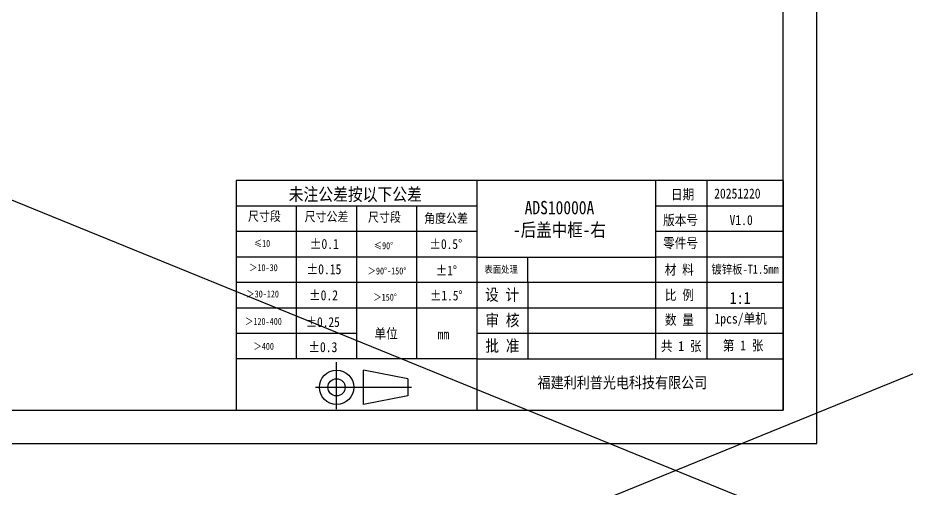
# Model space of a CAD drawing. Header units: millimetres. Extents: x -177 to 18421, y -5017 to 3255.
# Drawn here: x 7320 to 7986, y -3317 to -2964 of the extents above; entities that cross this region are included whole.
import ezdxf

# ---------------------------------------------------------------- set-up
doc = ezdxf.new("R2010")
doc.units = ezdxf.units.MM
doc.header["$LTSCALE"] = 46.255
doc.layers.get('0').update_dxf_attribs({"linetype": 'CONTINUOUS'})
doc.styles.get("Standard").update_dxf_attribs({"font": 'txt', "width": 0.85})

msp = doc.modelspace()

# ---------------------------------------------------------------- linework, layer by layer
for p, q in [((3604.224, -1587.394), (12020.537, -5017.418)), ((3604.224, -5017.418), (12020.537, -1587.394)), ((7892.878, -3085.491), (7483.683, -3085.491)), ((7483.683, -3085.491), (7483.683, -3257.292)), ((7663.683, -3085.491), (7663.683, -3257.292)), ((7797.242, -3085.491), (7797.242, -3219.114)), ((7835.611, -3085.491), (7835.611, -3218.478)), ((7892.878, -3085.491), (7892.878, -3257.292)), ((7663.683, -3104.58), (7483.683, -3104.58)), ((7528.683, -3104.58), (7528.683, -3219.087)), ((7573.683, -3104.58), (7573.683, -3219.087)), ((7618.683, -3104.58), (7618.683, -3219.087)), ((7892.878, -3104.58), (7797.242, -3104.58)), ((7663.683, -3123.669), (7483.683, -3123.669)), ((7892.878, -3123.669), (7797.242, -3123.669)), ((7663.683, -3142.758), (7483.683, -3142.758)), ((7663.683, -3142.758), (7797.242, -3142.758)), ((7701.861, -3161.847), (7701.861, -3142.758)), ((7892.878, -3142.758), (7797.242, -3142.758)), ((7663.683, -3161.847), (7483.683, -3161.847)), ((7892.878, -3161.847), (7663.683, -3161.847)), ((7701.861, -3161.847), (7701.861, -3219.114)), ((7892.878, -3180.936), (7483.683, -3180.936)), ((7573.683, -3199.998), (7483.683, -3199.998)), ((7892.878, -3200.025), (7663.683, -3200.025)), ((7663.683, -3219.087), (7483.683, -3219.087)), ((7892.878, -3219.114), (7663.683, -3219.114)), ((7612.116, -3233.845), (7579.04, -3227.41)), ((7612.116, -3233.845), (7612.116, -3246.716)), ((7612.116, -3246.716), (7579.04, -3253.151)), ((7483.683, -3257.292), (7892.878, -3257.292))]:
    msp.add_line(p, q)
at = {"color": 7, "linetype": 'Continuous'}
for p, q in [((7917.878, -3282.292), (7917.878, -2441.292)), ((6728.878, -3282.292), (7917.878, -3282.292))]:
    msp.add_line(p, q, dxfattribs=at)
at = {"lineweight": -3}
for p, q in [((7558.83, -3256.731), (7558.83, -3221.379)), ((7579.04, -3253.151), (7579.04, -3227.41)), ((7543.121, -3240.28), (7614.906, -3240.28))]:
    msp.add_line(p, q, dxfattribs=at)
at = {"color": 7, "linetype": 'Continuous'}
msp.add_lwpolyline([(6753.878, -3257.292), (7892.878, -3257.292), (7892.878, -2466.292), (6753.878, -2466.292)], close=True, dxfattribs=at)
at = {"lineweight": -3}
for radius in [12.871, 6.435]:
    msp.add_circle((7558.83, -3240.28), radius, dxfattribs=at)

# ---------------------------------------------------------------- texts
for s, insert, char_height, width, attachment_point in [('{\\f宋体|b0|i0|c134|p54;未注公差按以下公差}', (7572.84, -3096.435), 9.5445, 169.57989, 5), ('{\\fSimSun|b0|i0|c134|p54;日期}', (7817.555, -3096.363), 7.5, 56.7, 5), ('{\\fSimSun|b0|i0|c0|p54;2025\\fSimSun|b0|i0|c134|p54;1220}', (7841.163, -3091.481), 7.5, 47.64523, 1), ('{\\fSimSun|b0|i0|c134|p54;ADS10000A\\P-后盖中框-右}', (7725.499, -3114.673), 10, 104.15153, 5), ('{\\fSimSun|b0|i0|c134|p54;版本号}', (7816.005, -3115.56), 7.5, 56.7, 5), ('{\\fSimSun|b0|i0|c0|p2;V\\fSimSun|b0|i0|c134|p2;1.0}', (7852.661, -3111.357), 7.5, 47.64523, 1), ('{\\fSimSun|b0|i0|c134|p54;零件号}', (7816.003, -3132.782), 7.5, 57.267, 5), ('{\\fSimSun|b0|i0|c134|p54;表面处理}', (7681.859, -3152.372), 5.25, 37.6936, 5), ('{\\fSimSun|b0|i0|c134|p54;材 料}', (7815.056, -3152.62), 7.5, 57.267, 5), ('{\\fSimSun|b0|i0|c134|p54;镀锌板-T1.5mm}', (7864.246, -3152.308), 6.6813, 57.267, 5), ('{\\fSimSun|b0|i0|c134|p54;设 计}', (7682.578, -3171.473), 8.78094, 37.6936, 5), ('{\\fSimSun|b0|i0|c134|p54;比 例}', (7815.187, -3171.58), 7.5, 57.267, 5), ('{\\f宋体|b0|i0|c134|p54;审 核}', (7682.85, -3190.523), 8.78094, 38.178, 5), ('{\\fSimSun|b0|i0|c134|p54;数 量}', (7815.179, -3190.166), 7.5, 81, 5), ('{\\fSimSun|b0|i0|c134|p54;1pcs/单机}', (7860.948, -3189.94), 7.5, 57.267, 5), ('{\\fSimSun|b0|i0|c134|p54;单位}', (7595.869, -3200.451), 7.5, 37.6936, 5), ('{\\fSimSun|b0|i0|c134|p54;mm}', (7638.714, -3200.534), 7.5, 37.6936, 5), ('{\\f宋体|b0|i0|c134|p54;批 准}', (7682.85, -3209.693), 8.78094, 38.178, 5), ('{\\fSimSun|b0|i0|c134|p54;\\H0.85412x;共 1 张\\H1.17079x; }', (7816.499, -3209.891), 8.78094, 38.69293, 5), ('{\\fSimSun|b0|i0|c134|p54;\\H0.85412x;第 1 张\\H1.17079x; }', (7862.779, -3209.374), 8.78094, 41.14746, 5), ('{\\fSimSun|b1|i0|c134|p54;   福建利利普光电科技有限公司}', (7765.264, -3237.24), 8.41825, 188.78327, 5)]:
    msp.add_mtext(s, dxfattribs=dict(insert=insert, char_height=char_height, width=width, attachment_point=attachment_point))
at = {"lineweight": -3, "attachment_point": 5}
for s, insert, char_height, width in [('{\\fSimSun|b0|i0|c134|p54;尺寸段}', (7504.906, -3112.598), 7.05878, 63.16955), ('{\\fSimSun|b0|i0|c134|p54;尺寸公差}', (7551.32, -3112.941), 7.05878, 63.16955), ('{\\fSimSun|b0|i0|c134|p54;尺寸段}', (7594.64, -3113.285), 7.05878, 63.16955), ('{\\fSimSun|b0|i0|c134|p54;角度公差}', (7640.71, -3114.144), 7.05878, 63.16955), ('{\\fSimSun|b0|i0|c134|p54;≤10}', (7503.134, -3132.668), 5.25, 20.4485), ('{\\fSimSun|b0|i0|c0|p54;%%P\\fSimSun|b0|i0|c134|p54;0.1}', (7549.7, -3133.031), 7.5, 40.66211), ('{\\fSimSun|b0|i0|c134|p54;≤90°}', (7593.966, -3134.364), 5.25, 61.41484), ('{\\fSimSun|b0|i0|c0|p54;%%P\\fSimSun|b0|i0|c134|p54;0.5\\fSimSun|b0|i0|c0|p54;%%D}', (7640.601, -3133.135), 7.35, 40.66211), ('{\\fSimSun|b0|i0|c134|p54;＞10-30}', (7504.134, -3150.756), 5.25, 32.56221), ('{\\fSimSun|b0|i0|c0|p54;%%P\\fSimSun|b0|i0|c134|p54;0.15}', (7549.411, -3151.946), 7.5, 40.66211), ('{\\fSimSun|b0|i0|c134|p54;＞90°-150°}', (7596.513, -3153.234), 5.25, 42.83625), ('{\\fSimSun|b0|i0|c0|p54;%%P\\fSimSun|b0|i0|c134|p54;1\\fSimSun|b0|i0|c0|p54;%%D}', (7640.973, -3152.911), 7.35, 40.66211), ('{\\fSimSun|b0|i0|c134|p54;＞30-120}', (7503.532, -3170.477), 5.25, 38.82128), ('{\\fSimSun|b0|i0|c0|p54;%%P\\fSimSun|b0|i0|c134|p54;0.2}', (7549.104, -3171.439), 7.5, 40.66211), ('{\\fSimSun|b0|i0|c134|p54;＞150°}', (7595.108, -3172.886), 5.25, 61.41484), ('{\\fSimSun|b0|i0|c0|p54;%%P\\fSimSun|b0|i0|c134|p54;1.5\\fSimSun|b0|i0|c0|p54;%%D}', (7640.906, -3171.659), 7.35, 40.66211), ('{\\fSimSun|b0|i0|c134|p54;＞120-400}', (7504.168, -3191.006), 5.25, 38.60023), ('{\\fSimSun|b0|i0|c0|p54;%%P\\fSimSun|b0|i0|c134|p54;0.25}', (7548.5, -3191.521), 7.35, 40.66211), ('{\\fSimSun|b0|i0|c134|p54;＞400}', (7504.351, -3209.642), 5.25, 61.41484), ('{\\fSimSun|b0|i0|c0|p54;%%P\\fSimSun|b0|i0|c134|p54;0.3}', (7548.585, -3210.266), 7.5, 40.66211)]:
    msp.add_mtext(s, dxfattribs=dict(at, insert=insert, char_height=char_height, width=width))
at = {"linetype": 'Continuous', "insert": (7868.428, -3168.882), "char_height": 9, "width": 13.6115, "attachment_point": 3, "line_spacing_factor": 0.9}
msp.add_mtext('{\\fSimSun|b0|i0|c134|p2;1:1}', dxfattribs=at)

doc.saveas('drawing.dxf')
